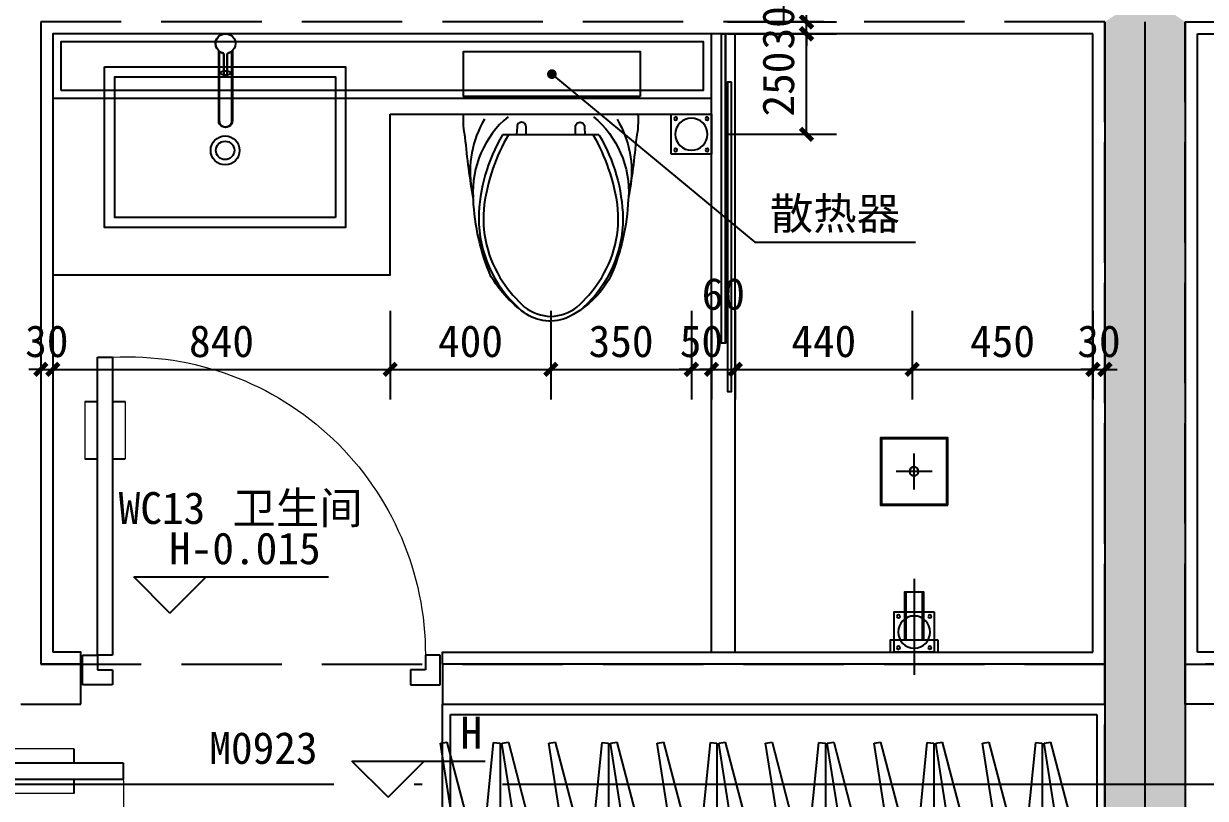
# Model space of a CAD drawing. Header units: millimetres. Extents: x -15 to 66915, y -15 to 18798.
# Drawn here: x 48048 to 50991, y 2688 to 4618 of the extents above; entities that cross this region are included whole.
import ezdxf
from ezdxf.xclip import XClip

# ---------------------------------------------------------------- set-up
doc = ezdxf.new("R2010")
doc.units = ezdxf.units.MM
doc.header["$LTSCALE"] = 1000
doc.header["$XCLIPFRAME"] = 2
for name, pattern in [('120-家具-标$0$DASH', [0.35, 0.25, -0.1]), ('3#-轴线$0$DOTE', [2.42, 2, -0.2, 0.02, -0.2]), ('DASH', [0.35, 0.25, -0.1])]:
    doc.linetypes.add(name, pattern=pattern)
doc.layers.get('Defpoints').update_dxf_attribs({"color": 4, "linetype": 'DASH'})
for name, color, linetype in [('120+120-墙体-连接$0$A-COLU-CONC-HATC', 204, 'Continuous'), ('120+120-墙体-连接$0$A-WALL-CONC', 9, 'Continuous'), ('120-WC-1.8x1.5+2.65x1.6$0$A-FLOR-SPCL', 225, 'Continuous'), ('120-WC-1.8x1.5+2.65x1.6$0$FF-FIXT', 31, 'Continuous'), ('120-WC-1.8x1.5+2.65x1.6$0$FF-洁具及配件', 31, 'Continuous'), ('120-墙体$0$120-墙体$0$A-DOOR', 51, 'Continuous'), ('120-墙体$0$120-墙体$0$A-WALL-BLOK', 131, 'Continuous'), ('120-家具-标$0$DS-HIGH CABINET', 30, 'Continuous'), ('120-家具-标$0$DS-HIGH CABINET--02', 35, 'Continuous'), ('3#-轴线$0$A-ANNO-DOTE', 10, '3#-轴线$0$DOTE'), ('3#~5#楼$0$A-ANNO-DIMS', 3, 'Continuous'), ('3#~5#楼$0$A-ANNO-ELEV', 3, 'Continuous'), ('3#~5#楼$0$A-ANNO-IDEN', 3, 'Continuous'), ('3#~5#楼$0$A-ANNO-TEXT', 3, 'Continuous')]:
    doc.layers.add(name, color=color, linetype=linetype)
doc.styles.add('3#~5#楼$0$_TCH_DIM', font='')
doc.styles.add('3#~5#楼$0$_TCH_DIM_T3', font='')
doc.styles.add('3#~5#楼$0$Standard', font='')
doc.styles.get('3#~5#楼$0$_TCH_DIM').set_extended_font_data('SimSun')
doc.styles.get('3#~5#楼$0$_TCH_DIM_T3').set_extended_font_data('SimSun')
doc.styles.get('3#~5#楼$0$Standard').set_extended_font_data('SimSun')
doc.dimstyles.new('3#~5#楼$0$_TCH_ARCH&&30', dxfattribs={"dimtxt": 79.303797, "dimasz": 30, "dimexe": 75, "dimexo": 90, "dimgap": 30, "dimtad": 1, "dimdec": 0, "dimzin": 0, "dimdsep": 46, "dimtxsty": '3#~5#楼$0$_TCH_DIM_T3', "dimblk": '3#~5#楼$0$_ArchTick', "dimcen": 0.09, "dimclrt": 7, "dimazin": 2, "dimtfac": 1, "dimtdec": 0, "dimtix": 1, "dimtmove": 2, "dimatfit": 3, "dimfxl": 100, "dimtolj": 1, "dimtzin": 0, "dimarcsym": 0})

# ---------------------------------------------------------------- blocks, each defined once
blk = doc.blocks.new('120-WC-1.8x1.5+2.65x1.6$0$A$C096A077C')
at = {"layer": '120-WC-1.8x1.5+2.65x1.6$0$A-FLOR-SPCL'}
blk.add_line((-182.2, 0), (56.6, 0), dxfattribs=at)
for points in [[(-366, -84), (-534, -84), (-534, 84), (-366, 84)], [(-368.8, -81.2), (-531.2, -81.2), (-531.2, 81.2), (-368.8, 81.2)], [(-30, -60), (-30, 60), (0, 60), (0, -60)], [(-30, -23), (-30, 23), (-150, 23), (-150, -23)], [(-150, 20), (-150, -20), (-30, -20), (-30, 20)]]:
    blk.add_lwpolyline(points, close=True, dxfattribs=at)
for points in [[(-450, -44.8), (-450, 44.8)], [(-405.2, 0), (-494.8, 0)]]:
    blk.add_lwpolyline(points, dxfattribs=at)
blk.add_circle((-450, 0), 11.2, dxfattribs=at)
blk = doc.blocks.new('120-WC-1.8x1.5+2.65x1.6$0$A$C569A68CE')
at = {"layer": '120-WC-1.8x1.5+2.65x1.6$0$A-FLOR-SPCL'}
for p, q in [((-17.2, -195.2), (-16.1, -195.2)), ((14, -195.2), (15.1, -195.2))]:
    blk.add_line(p, q, dxfattribs=at)
for points in [[(20.6, 14.3), (16.6, 19.5), (11.4, 23.5), (5.4, 25.9), (-1, 26.8), (-7.5, 25.9), (-13.5, 23.5), (-18.7, 19.5), (-22.7, 14.3), (-25.1, 8.3), (-26, 1.8), (-25.1, -4.6), (-22.7, -10.6), (-18.7, -15.8), (-13.5, -19.8), (-7.6, -22.2), (-6.7, -22.7), (-6, -23.2), (-5.4, -24), (-5, -24.8), (-5, -25.7), (-5, -76.2), (-4.9, -77.3), (-4.6, -78.2), (-3.9, -79), (-3, -79.7), (-2.1, -80), (-1, -80.2), (0, -80), (0.9, -79.7), (1.8, -79), (2.5, -78.2), (2.9, -77.3), (3, -76.2), (3, -25.7), (3, -24.8), (3.3, -24), (3.9, -23.2), (4.6, -22.7), (5.5, -22.2), (11.4, -19.8), (16.6, -15.8), (20.6, -10.6), (23.1, -4.6), (24, 1.8), (23.1, 8.3)], [(20.2, 14), (16.3, 19.1), (11.2, 23), (5.3, 25.4), (-1, 26.3), (-7.3, 25.4), (-13.2, 23), (-18.3, 19.1), (-22.2, 14), (-24.6, 8.1), (-25.5, 1.8), (-24.6, -4.5), (-22.2, -10.4), (-18.3, -15.5), (-13.2, -19.4), (-7.3, -21.8), (-6.4, -22.3), (-5.6, -22.9), (-4.9, -23.8), (-4.5, -24.7), (-4.5, -25.7), (-4.5, -76.2), (-4.4, -77.2), (-4.1, -78), (-3.5, -78.7), (-2.7, -79.3), (-1.9, -79.6), (-1, -79.7), (-0.1, -79.6), (0.7, -79.3), (1.5, -78.7), (2.1, -78), (2.4, -77.2), (2.5, -76.2), (2.5, -25.7), (2.5, -24.7), (2.9, -23.8), (3.6, -22.9), (4.4, -22.3), (5.3, -21.8), (11.2, -19.4), (16.3, -15.5), (20.2, -10.4), (22.6, -4.5), (23.5, 1.8), (22.6, 8.1)], [(16, -16.3), (15, -17.1), (15, -190.2), (14.4, -194.3), (12.8, -198.2), (10.3, -201.5), (7, -204), (3.1, -205.6), (-1, -206.2), (-5.2, -205.6), (-9, -204), (-12.3, -201.5), (-14.9, -198.2), (-16.5, -194.3), (-17, -190.2), (-17, -17.1), (-18, -16.3), (-18, -190.2), (-17.5, -194.6), (-15.8, -198.7), (-13.1, -202.2), (-9.5, -204.9), (-5.4, -206.6), (-1, -207.2), (3.4, -206.6), (7.5, -204.9), (11, -202.2), (13.7, -198.7), (15.4, -194.6), (16, -190.2)], [(15, -17.1), (11.4, -19.8), (5.5, -22.2), (4.6, -22.7), (3.9, -23.2), (3.3, -24), (3, -24.8), (3, -25.7), (3, -76.2), (2.8, -77.9), (1.8, -79), (0.5, -80), (-1.6, -80.2), (-3, -79.7), (-3.9, -79), (-4.9, -77.9), (-5, -76.2), (-5, -25.7), (-5, -24.8), (-5.4, -24), (-6, -23.2), (-6.7, -22.7), (-7.6, -22.2), (-13.5, -19.8), (-17, -17.1), (-17, -190.2), (-16.5, -194.3), (-14.9, -198.2), (-12.3, -201.5), (-9, -204), (-5.2, -205.6), (-1, -206.2), (3.1, -205.6), (7, -204), (10.3, -201.5), (12.8, -198.2), (14.4, -194.3), (15, -190.2)]]:
    blk.add_lwpolyline(points, close=True, dxfattribs=at)
blk.add_lwpolyline([(-13.5, -71.5), (-13.5, -71.3), (-13.5, -71.2), (-13.4, -71), (-13.4, -70.8), (-13.3, -70.6), (-13.2, -70.5), (-13.1, -70.3), (-12.9, -70.1), (-12.8, -70), (-12.6, -69.8), (-12.2, -69.5), (-11.7, -69.2), (-11.1, -68.9), (-10.5, -68.6), (-9.9, -68.3), (-9.2, -68.1), (-7.6, -67.7), (-5.8, -67.4), (-4, -67.2), (-2, -67), (-0.1, -67), (1.9, -67.2), (3.7, -67.4), (5.5, -67.7), (7.1, -68.1), (7.8, -68.3), (8.5, -68.6), (9.1, -68.9), (9.6, -69.2), (10.1, -69.5), (10.5, -69.8), (10.7, -70), (10.9, -70.1), (11, -70.3), (11.1, -70.5), (11.2, -70.6), (11.3, -70.8), (11.4, -71), (11.4, -71.2), (11.5, -71.3), (11.5, -71.5), (11.5, -71.7), (11.4, -71.9), (11.4, -72.1), (11.3, -72.2), (11.2, -72.4), (11.1, -72.6), (11, -72.7), (10.9, -72.9), (10.7, -73.1), (10.5, -73.2), (10.1, -73.6), (9.6, -73.9), (9.1, -74.2), (8.5, -74.4), (7.8, -74.7), (7.1, -74.9), (5.5, -75.4), (3.7, -75.7), (1.9, -75.9), (-0.1, -76), (-2, -76), (-4, -75.9), (-5.8, -75.7), (-7.6, -75.4), (-9.2, -74.9), (-9.9, -74.7), (-10.5, -74.4), (-11.1, -74.2), (-11.7, -73.9), (-12.2, -73.6), (-12.6, -73.2), (-12.8, -73.1), (-12.9, -72.9), (-13.1, -72.7), (-13.2, -72.6), (-13.3, -72.4), (-13.4, -72.2), (-13.4, -72.1), (-13.5, -71.9), (-13.5, -71.7), (-13.5, -71.5)], dxfattribs=at)
blk = doc.blocks.new('120-WC-1.8x1.5+2.65x1.6$0$A$C05716B03')
at = {"layer": '120-WC-1.8x1.5+2.65x1.6$0$A-FLOR-SPCL'}
for points in [[(-100, 400), (500, 400), (500, 0), (-100, 0)], [(475, 25), (-75, 25), (-75, 375), (475, 375)]]:
    blk.add_lwpolyline(points, close=True, dxfattribs=at)
for radius in [36, 23]:
    blk.add_circle((200, 192.2), radius, dxfattribs=at)
blk = doc.blocks.new('120-WC-1.8x1.5+2.65x1.6$0$A$C4A066A6E')
at = {"layer": '120-WC-1.8x1.5+2.65x1.6$0$FF-FIXT', "color": 8}
blk.add_blockref('120-WC-1.8x1.5+2.65x1.6$0$A$C569A68CE', (0, 456.5), dxfattribs=at)
at = {"layer": '120-WC-1.8x1.5+2.65x1.6$0$FF-洁具及配件', "color": 8, "ltscale": 0.01, "xscale": -1}
blk.add_blockref('120-WC-1.8x1.5+2.65x1.6$0$A$C05716B03', (200, 0), dxfattribs=at)
blk = doc.blocks.new('120-WC-1.8x1.5+2.65x1.6$0$A$C446C3F73')
at = {"layer": '120-WC-1.8x1.5+2.65x1.6$0$A-FLOR-SPCL'}
blk.add_lwpolyline([(-50, -50), (50, -50), (50, 50), (-50, 50)], close=True, dxfattribs=at)
for centre, radius in [((-39.1, 39.1), 4), ((0, 0), 40), ((39.1, 39.1), 4), ((-39.1, -39.1), 4), ((39.1, -39.1), 4)]:
    blk.add_circle(centre, radius, dxfattribs=at)
blk = doc.blocks.new('120-WC-1.8x1.5+2.65x1.6$0$dfghrtjrtuj6')
at = {"layer": '120-WC-1.8x1.5+2.65x1.6$0$A-FLOR-SPCL'}
for points in [[(-217, 0, 0.071142), (-213, -58.1, 0.019152), (-192.8, -212.4, 0.090609), (-149, -404.1, 0.163158), (-38.2, -508, 0.273043), (72.6, -489.5, 0.094885), (149, -404.1, 0.090609), (192.8, -212.4, 0.019152), (213, -58.1, 0.071142), (217, 0)], [(-165, -12.4, 0.180688), (-197.1, -185.5, -4.705295)], [(-106.5, -6.4, 0.237416), (-193.6, -207.9, -3.87225)], [(-61.3, -50.9), (-61.5, -31.5, 1.018669), (-84.1, -31.5), (-85.1, -51.1)], [(61.3, -50.9), (61.5, -31.5, -1.018669), (84.1, -31.5), (85.1, -51.1)], [(106.5, -6.4, -0.237416), (193.6, -207.9, 3.87225)], [(165, -12.4, -0.180688), (197.1, -185.5, 4.705295)], [(-119.9, -51.4, 0.129606), (-179.5, -259.3, 0.211204), (-80.1, -482.5, 2.252949)], [(105.7, -51.3, -0.095348), (165.9, -224.7, -0.180567), (119.8, -417.3, -0.059956), (65.2, -480.7, -0.149733), (0, -503.9, -0.149733), (-65.2, -480.7, -0.059956), (-119.9, -417.3, -0.180567), (-165.9, -224.7, -0.095348), (-105.7, -51.3, 0.095348)], [(119.9, -51.4, -0.129606), (179.5, -259.3, -0.211204), (80.1, -482.5, -2.252949)]]:
    blk.add_lwpolyline(points, format="xyb", dxfattribs=at)
blk.add_lwpolyline([(-119.9, -51.4), (119.9, -51.4)], dxfattribs=at)
blk = doc.blocks.new('120-WC-1.8x1.5+2.65x1.6$0$A$C375b1e90')
at = {"layer": '120-WC-1.8x1.5+2.65x1.6$0$A-FLOR-SPCL'}
for points in [[(0, -770), (-10, -770), (-10, 0)], [(0, -770), (0, 0)]]:
    blk.add_lwpolyline(points, dxfattribs=at)
blk.add_lwpolyline([(15.4, -120.4), (5.4, -120.4), (5.4, -890.4), (15.4, -890.4)], close=True, dxfattribs=at)
blk = doc.blocks.new('120-WC-1.8x1.5+2.65x1.6')
at = {"layer": '120-WC-1.8x1.5+2.65x1.6$0$A-FLOR-SPCL'}
for p, q in [((770, -1930), (-1820, -1930)), ((-1820, -1930), (-1820, -3470)), ((-180, -2130), (-180, -1930)), ((770, -3470), (770, -1930)), ((-980, -2130), (-180, -2130))]:
    blk.add_line(p, q, dxfattribs=at)
for points in [[(-980, -1930), (-1820, -1930), (-1820, -2530), (-980, -2530), (-980, -2130)], [(-180, -3470), (-180, -1930)], [(-120.5, -3470), (-120.5, -1930)], [(-1750, -3500), (-1750, -3470), (-1820, -3470)], [(-850, -3500), (-850, -3470), (770, -3470)]]:
    blk.add_lwpolyline(points, dxfattribs=at)
for points in [[(-1820, -2090), (-180, -2090), (-180, -1930), (-1820, -1930)], [(-155.2, -1930), (-145.2, -1930), (-145.2, -2700), (-155.2, -2700)], [(-1800, -2070), (-200, -2070), (-200, -1950), (-1800, -1950)], [(-357.3, -2086.4), (-797.7, -2086.4), (-797.7, -1974.1), (-357.3, -1974.1)]]:
    blk.add_lwpolyline(points, close=True, dxfattribs=at)
at = {"layer": 'Defpoints'}
for points in [[(-1850, -3500), (800, -3500), (800, -1900), (-1850, -1900)], [(800, -1900), (-1850, -1900), (-1850, -3500), (800, -3500)]]:
    blk.add_lwpolyline(points, close=True, dxfattribs=at)
at = {"layer": '120-WC-1.8x1.5+2.65x1.6$0$A-FLOR-SPCL', "xscale": -1}
for name, p in [('120-WC-1.8x1.5+2.65x1.6$0$A$C4A066A6E', (-1391, -2412.4)), ('120-WC-1.8x1.5+2.65x1.6$0$dfghrtjrtuj6', (-580, -2130))]:
    blk.add_blockref(name, p, dxfattribs=at)
at = {"layer": '120-WC-1.8x1.5+2.65x1.6$0$A-FLOR-SPCL'}
blk.add_blockref('120-WC-1.8x1.5+2.65x1.6$0$A$C375b1e90', (-145.2, -1930), dxfattribs=at)
at = {"layer": '120-WC-1.8x1.5+2.65x1.6$0$A-FLOR-SPCL', "xscale": -1}
for name, p, rotation in [('120-WC-1.8x1.5+2.65x1.6$0$A$C446C3F73', (-230, -2180), 270), ('120-WC-1.8x1.5+2.65x1.6$0$A$C096A077C', (324.7, -3470), 90), ('120-WC-1.8x1.5+2.65x1.6$0$A$C446C3F73', (324.8, -3420), 90)]:
    blk.add_blockref(name, p, dxfattribs=dict(at, rotation=rotation))
blk = doc.blocks.new('120-墙体$0$120-墙体$0$$DorLib2D$00000009')
for p, q in [((0.4129, 0.9053), (0.4129, 0.0807)), ((0.4541, 0.9053), (0.4129, 0.9053)), ((0.4541, 0.0807), (0.4541, 0.9053)), ((0.4129, 0.7822), (0.378, 0.7822)), ((0.489, 0.7822), (0.4541, 0.7822)), ((0.4129, 0.6235), (0.378, 0.6235)), ((0.489, 0.6235), (0.4541, 0.6235)), ((-0.4941, 0.0807), (-0.4529, 0.0807)), ((-0.4941, -0.0018), (-0.4941, 0.0807)), ((-0.4529, 0.0807), (-0.4529, 0.0395)), ((0.4129, 0.0807), (0.4541, 0.0807)), ((0.4953, 0.0807), (0.4541, 0.0807)), ((0.4541, 0.0807), (0.4541, 0.0395)), ((0.4953, -0.0018), (0.4953, 0.0807)), ((-0.4529, 0.0395), (-0.4117, 0.0395)), ((-0.4117, 0.0395), (-0.4117, -0.0018)), ((0.4541, 0.0395), (0.4129, 0.0395)), ((0.4129, 0.0395), (0.4129, -0.0018)), ((-0.4941, -0.0018), (-0.4941, -0.0018)), ((-0.4117, -0.0018), (-0.4941, -0.0018)), ((0.4129, -0.0018), (0.4953, -0.0018)), ((0.4953, -0.0018), (0.4953, -0.0018))]:
    blk.add_line(p, q)
at = {"lineweight": 13}
for p, q in [((0.378, 0.7822), (0.378, 0.6235)), ((0.489, 0.7822), (0.489, 0.6235))]:
    blk.add_line(p, q, dxfattribs=at)
blk.add_arc((0.3716, 0.0817), 0.8246, 87.134, 180.0717, dxfattribs=at)
blk = doc.blocks.new('120-墙体')
at = {"layer": '120-墙体$0$120-墙体$0$A-WALL-BLOK'}
for p, q in [((-1950, -5200), (-1950, -6800)), ((-1850, -6800), (-1950, -6800)), ((-1850, -6900), (-1850, -6800)), ((700, -6800), (-950, -6800)), ((-950, -6800), (-950, -6900)), ((700, -6900), (700, -6800)), ((-2000, -6900), (-1850, -6900)), ((-950, -6900), (700, -6900))]:
    blk.add_line(p, q, dxfattribs=at)
at = {"layer": 'Defpoints'}
blk.add_lwpolyline([(700, -4900), (700, -11200)], dxfattribs=at)
blk.add_blockref('120-WC-1.8x1.5+2.65x1.6', (-100, -3300))
at = {"layer": '120-墙体$0$120-墙体$0$A-DOOR'}
for p, xscale, yscale, zscale, rotation in [((-1400, -6850), 900, -900, 100, 180), ((-2650, -7500), 1000, -1000, 200, 90)]:
    blk.add_blockref('120-墙体$0$120-墙体$0$$DorLib2D$00000009', p, dxfattribs=dict(at, xscale=xscale, yscale=yscale, zscale=zscale, rotation=rotation))
blk = doc.blocks.new('120+120-墙体-连接')
at = {"layer": '120+120-墙体-连接$0$A-COLU-CONC-HATC'}
blk.add_hatch(color=256, dxfattribs=at).paths.add_polyline_path([(0, -33.3), (-100, -100), (-100, -5900), (0, -5966.7), (100, -5900), (100, -100)])
at = {"layer": '120+120-墙体-连接$0$A-WALL-CONC'}
for p, q in [((-100, -100), (-100, -5900)), ((100, -100), (100, -5900))]:
    blk.add_line(p, q, dxfattribs=at)
blk = doc.blocks.new('3#-轴线')
at = {"layer": '3#-轴线$0$A-ANNO-DOTE'}
for points in [[(20900, -16100), (20900, 5500)], [(-3000, -5100), (45757.3, -5100)], [(-3000, -7100), (45757.3, -7100)]]:
    blk.add_lwpolyline(points, dxfattribs=at)
blk = doc.blocks.new('*U377')
at = {"layer": '120-家具-标$0$DS-HIGH CABINET', "ltscale": 20}
blk.add_lwpolyline([(0, 0), (0, -600), (1650, -600), (1650, 0)], close=True, dxfattribs=at)
at = {"layer": '120-家具-标$0$DS-HIGH CABINET--02', "linetype": '120-家具-标$0$DASH', "ltscale": 300}
for points in [[(20, -25), (20, -580), (1630, -580), (1630, -25)], [(35, -282.5), (20, -282.5), (20, -317.5), (35, -317.5)], [(1615, -287.5), (35, -287.5), (35, -312.5), (1615, -312.5)], [(1630, -282.5), (1615, -282.5), (1615, -317.5), (1630, -317.5)]]:
    blk.add_lwpolyline(points, close=True, dxfattribs=at)
for points in [[(135.6, -93.9), (36.9, -472.2), (57, -477.4), (119.8, -300), (151.6, -96.5), (135.6, -93.9)], [(156.2, -96.6), (156.2, -487.5), (176.9, -487.5), (192.9, -300), (172.4, -95), (156.2, -96.6)], [(289, -93.9), (190.4, -472.2), (210.4, -477.4), (273.2, -300), (305, -96.5), (289, -93.9)], [(405.6, -93.9), (306.9, -472.2), (327, -477.4), (389.8, -300), (421.6, -96.5), (405.6, -93.9)], [(426.2, -96.6), (426.2, -487.5), (446.9, -487.5), (462.9, -300), (442.4, -95), (426.2, -96.6)], [(559, -93.9), (460.4, -472.2), (480.4, -477.4), (543.2, -300), (575, -96.5), (559, -93.9)], [(675.6, -93.9), (576.9, -472.2), (597, -477.4), (659.8, -300), (691.6, -96.5), (675.6, -93.9)], [(696.2, -96.6), (696.2, -487.5), (716.9, -487.5), (732.9, -300), (712.4, -95), (696.2, -96.6)], [(829, -93.9), (730.4, -472.2), (750.4, -477.4), (813.2, -300), (845, -96.5), (829, -93.9)], [(945.6, -93.9), (846.9, -472.2), (867, -477.4), (929.8, -300), (961.6, -96.5), (945.6, -93.9)], [(966.2, -96.6), (966.2, -487.5), (986.9, -487.5), (1002.9, -300), (982.4, -95), (966.2, -96.6)], [(1099, -93.9), (1000.4, -472.2), (1020.4, -477.4), (1083.2, -300), (1115, -96.5), (1099, -93.9)], [(1215.6, -93.9), (1116.9, -472.2), (1137, -477.4), (1199.8, -300), (1231.6, -96.5), (1215.6, -93.9)], [(1236.2, -96.6), (1236.2, -487.5), (1256.9, -487.5), (1272.9, -300), (1252.4, -95), (1236.2, -96.6)], [(1369, -93.9), (1270.4, -472.2), (1290.4, -477.4), (1353.2, -300), (1385, -96.5), (1369, -93.9)], [(1485.6, -93.9), (1386.9, -472.2), (1407, -477.4), (1469.8, -300), (1501.6, -96.5), (1485.6, -93.9)], [(1506.2, -96.6), (1506.2, -487.5), (1526.9, -487.5), (1542.9, -300), (1522.4, -95), (1506.2, -96.6)], [(1639, -93.9), (1540.4, -472.2), (1560.4, -477.4), (1623.2, -300), (1655, -96.5), (1639, -93.9)]]:
    blk.add_lwpolyline(points, dxfattribs=at)
blk = doc.blocks.new('120-家具-标')
at = {"layer": 'Defpoints'}
blk.add_lwpolyline([(0, 0), (-7700, 0), (-7700, -3000), (-6750, -3000), (-6750, -4800), (-8250, -4800), (-8250, -7100), (-9450, -7100), (-9450, -10900), (800, -10900), (800, -5100), (0, -5100)], close=True, dxfattribs=at)
at = {"ltscale": 400, "xscale": -1}
blk.add_blockref('*U377', (800, -6800), dxfattribs=at)
blk = doc.blocks.new('3#~5#楼$0$bghtrb')
blk.add_blockref('120-墙体', (-1600, 0))
at = {"xscale": -1}
blk.add_blockref('120-家具-标', (100, -100), dxfattribs=at)
for name, p in [('3#-轴线', (-21700, 0)), ('120+120-墙体-连接', (-800, -5100))]:
    blk.add_blockref(name, p)
blk.add_blockref('120-墙体', (0, 0), dxfattribs=at)
blk = doc.blocks.new('3#~5#楼$0$_ArchTick')
at = {"color": 0, "linetype": 'ByBlock', "const_width": 0.4}
blk.add_lwpolyline([(-0.5, -0.5), (0.5, 0.5)], dxfattribs=at)
blk = doc.blocks.new('*D1222')
at = {"layer": '3#~5#楼$0$A-ANNO-DIMS', "color": 0, "lineweight": -2, "transparency": 16777216}
for p, q in [((48091.1, 3902.2), (48091.1, 3681.5)), ((48121.1, 3902.2), (48121.1, 3681.5)), ((48091.1, 3756.5), (48061.1, 3756.5)), ((48091.1, 3756.5), (48121.1, 3756.5)), ((48121.1, 3756.5), (48151.1, 3756.5))]:
    blk.add_line(p, q, dxfattribs=at)
at = {"layer": 'Defpoints', "color": 0, "transparency": 16777216}
for p in [(48091.1, 3992.2), (48121.1, 3992.2), (48121.1, 3756.5)]:
    blk.add_point(p, dxfattribs=at)
at = {"layer": '3#~5#楼$0$A-ANNO-DIMS', "color": 0, "lineweight": -2, "transparency": 16777216, "xscale": 30, "yscale": 30, "zscale": 30}
blk.add_blockref('3#~5#楼$0$_ArchTick', (48091.1, 3756.5), dxfattribs=at)
at = {"layer": '3#~5#楼$0$A-ANNO-DIMS', "color": 0, "lineweight": -2, "transparency": 16777216, "xscale": 30, "yscale": 30, "zscale": 30, "rotation": 180}
blk.add_blockref('3#~5#楼$0$_ArchTick', (48121.1, 3756.5), dxfattribs=at)
at = {"layer": '3#~5#楼$0$A-ANNO-DIMS', "color": 7, "transparency": 16777216, "insert": (48106.1, 3826.2), "char_height": 79.3, "attachment_point": 5, "style": '3#~5#楼$0$_TCH_DIM_T3'}
blk.add_mtext('\\A1;30', dxfattribs=at)
blk = doc.blocks.new('*D1223')
at = {"layer": '3#~5#楼$0$A-ANNO-DIMS', "color": 0, "lineweight": -2, "transparency": 16777216}
for p, q in [((48121.1, 3902.2), (48121.1, 3681.5)), ((48961.1, 3902.2), (48961.1, 3681.5)), ((48121.1, 3756.5), (48961.1, 3756.5))]:
    blk.add_line(p, q, dxfattribs=at)
at = {"layer": 'Defpoints', "color": 0, "transparency": 16777216}
for p in [(48121.1, 3992.2), (48961.1, 3992.2), (48961.1, 3756.5)]:
    blk.add_point(p, dxfattribs=at)
at = {"layer": '3#~5#楼$0$A-ANNO-DIMS', "color": 0, "lineweight": -2, "transparency": 16777216, "xscale": 30, "yscale": 30, "zscale": 30, "rotation": 180}
blk.add_blockref('3#~5#楼$0$_ArchTick', (48121.1, 3756.5), dxfattribs=at)
at = {"layer": '3#~5#楼$0$A-ANNO-DIMS', "color": 0, "lineweight": -2, "transparency": 16777216, "xscale": 30, "yscale": 30, "zscale": 30}
blk.add_blockref('3#~5#楼$0$_ArchTick', (48961.1, 3756.5), dxfattribs=at)
at = {"layer": '3#~5#楼$0$A-ANNO-DIMS', "color": 7, "transparency": 16777216, "insert": (48541.1, 3826.2), "char_height": 79.3, "attachment_point": 5, "style": '3#~5#楼$0$_TCH_DIM_T3'}
blk.add_mtext('\\A1;840', dxfattribs=at)
blk = doc.blocks.new('*D1224')
at = {"layer": '3#~5#楼$0$A-ANNO-DIMS', "color": 0, "lineweight": -2, "transparency": 16777216}
for p, q in [((48961.1, 3902.2), (48961.1, 3681.5)), ((49361.1, 3902.2), (49361.1, 3681.5)), ((48961.1, 3756.5), (49361.1, 3756.5))]:
    blk.add_line(p, q, dxfattribs=at)
at = {"layer": 'Defpoints', "color": 0, "transparency": 16777216}
for p in [(48961.1, 3992.2), (49361.1, 3992.2), (49361.1, 3756.5)]:
    blk.add_point(p, dxfattribs=at)
at = {"layer": '3#~5#楼$0$A-ANNO-DIMS', "color": 0, "lineweight": -2, "transparency": 16777216, "xscale": 30, "yscale": 30, "zscale": 30, "rotation": 180}
blk.add_blockref('3#~5#楼$0$_ArchTick', (48961.1, 3756.5), dxfattribs=at)
at = {"layer": '3#~5#楼$0$A-ANNO-DIMS', "color": 0, "lineweight": -2, "transparency": 16777216, "xscale": 30, "yscale": 30, "zscale": 30}
blk.add_blockref('3#~5#楼$0$_ArchTick', (49361.1, 3756.5), dxfattribs=at)
at = {"layer": '3#~5#楼$0$A-ANNO-DIMS', "color": 7, "transparency": 16777216, "insert": (49161.1, 3826.2), "char_height": 79.3, "attachment_point": 5, "style": '3#~5#楼$0$_TCH_DIM_T3'}
blk.add_mtext('\\A1;400', dxfattribs=at)
blk = doc.blocks.new('*D1225')
at = {"layer": '3#~5#楼$0$A-ANNO-DIMS', "color": 0, "lineweight": -2, "transparency": 16777216}
for p, q in [((49361.1, 3902.2), (49361.1, 3681.5)), ((49711.1, 3902.2), (49711.1, 3681.5)), ((49361.1, 3756.5), (49711.1, 3756.5))]:
    blk.add_line(p, q, dxfattribs=at)
at = {"layer": 'Defpoints', "color": 0, "transparency": 16777216}
for p in [(49361.1, 3992.2), (49711.1, 3992.2), (49711.1, 3756.5)]:
    blk.add_point(p, dxfattribs=at)
at = {"layer": '3#~5#楼$0$A-ANNO-DIMS', "color": 0, "lineweight": -2, "transparency": 16777216, "xscale": 30, "yscale": 30, "zscale": 30, "rotation": 180}
blk.add_blockref('3#~5#楼$0$_ArchTick', (49361.1, 3756.5), dxfattribs=at)
at = {"layer": '3#~5#楼$0$A-ANNO-DIMS', "color": 0, "lineweight": -2, "transparency": 16777216, "xscale": 30, "yscale": 30, "zscale": 30}
blk.add_blockref('3#~5#楼$0$_ArchTick', (49711.1, 3756.5), dxfattribs=at)
at = {"layer": '3#~5#楼$0$A-ANNO-DIMS', "color": 7, "transparency": 16777216, "insert": (49536.1, 3826.2), "char_height": 79.3, "attachment_point": 5, "style": '3#~5#楼$0$_TCH_DIM_T3'}
blk.add_mtext('\\A1;350', dxfattribs=at)
blk = doc.blocks.new('*D1226')
at = {"layer": '3#~5#楼$0$A-ANNO-DIMS', "color": 0, "lineweight": -2, "transparency": 16777216}
for p, q in [((49711.1, 3902.2), (49711.1, 3681.5)), ((49761.1, 3902.2), (49761.1, 3681.5)), ((49711.1, 3756.5), (49681.1, 3756.5)), ((49711.1, 3756.5), (49761.1, 3756.5)), ((49761.1, 3756.5), (49791.1, 3756.5))]:
    blk.add_line(p, q, dxfattribs=at)
at = {"layer": 'Defpoints', "color": 0, "transparency": 16777216}
for p in [(49711.1, 3992.2), (49761.1, 3992.2), (49761.1, 3756.5)]:
    blk.add_point(p, dxfattribs=at)
at = {"layer": '3#~5#楼$0$A-ANNO-DIMS', "color": 0, "lineweight": -2, "transparency": 16777216, "xscale": 30, "yscale": 30, "zscale": 30}
blk.add_blockref('3#~5#楼$0$_ArchTick', (49711.1, 3756.5), dxfattribs=at)
at = {"layer": '3#~5#楼$0$A-ANNO-DIMS', "color": 0, "lineweight": -2, "transparency": 16777216, "xscale": 30, "yscale": 30, "zscale": 30, "rotation": 180}
blk.add_blockref('3#~5#楼$0$_ArchTick', (49761.1, 3756.5), dxfattribs=at)
at = {"layer": '3#~5#楼$0$A-ANNO-DIMS', "color": 7, "transparency": 16777216, "insert": (49736.1, 3826.2), "char_height": 79.3, "attachment_point": 5, "style": '3#~5#楼$0$_TCH_DIM_T3'}
blk.add_mtext('\\A1;50', dxfattribs=at)
blk = doc.blocks.new('*D1227')
at = {"layer": '3#~5#楼$0$A-ANNO-DIMS', "color": 0, "lineweight": -2, "transparency": 16777216}
for p, q in [((49761.1, 3902.2), (49761.1, 3681.5)), ((49820.6, 3902.2), (49820.6, 3681.5)), ((49761.1, 3756.5), (49731.1, 3756.5)), ((49761.1, 3756.5), (49820.6, 3756.5)), ((49820.6, 3756.5), (49850.6, 3756.5))]:
    blk.add_line(p, q, dxfattribs=at)
at = {"layer": 'Defpoints', "color": 0, "transparency": 16777216}
for p in [(49761.1, 3992.2), (49820.6, 3992.2), (49820.6, 3756.5)]:
    blk.add_point(p, dxfattribs=at)
at = {"layer": '3#~5#楼$0$A-ANNO-DIMS', "color": 0, "lineweight": -2, "transparency": 16777216, "xscale": 30, "yscale": 30, "zscale": 30}
blk.add_blockref('3#~5#楼$0$_ArchTick', (49761.1, 3756.5), dxfattribs=at)
at = {"layer": '3#~5#楼$0$A-ANNO-DIMS', "color": 0, "lineweight": -2, "transparency": 16777216, "xscale": 30, "yscale": 30, "zscale": 30, "rotation": 180}
blk.add_blockref('3#~5#楼$0$_ArchTick', (49820.6, 3756.5), dxfattribs=at)
at = {"layer": '3#~5#楼$0$A-ANNO-DIMS', "color": 7, "transparency": 16777216, "insert": (49790.8, 3944), "char_height": 79.3, "attachment_point": 5, "style": '3#~5#楼$0$_TCH_DIM_T3'}
blk.add_mtext('\\A1;60', dxfattribs=at)
blk = doc.blocks.new('*D1228')
at = {"layer": '3#~5#楼$0$A-ANNO-DIMS', "color": 0, "lineweight": -2, "transparency": 16777216}
for p, q in [((49820.6, 3902.2), (49820.6, 3681.5)), ((50260.8, 3902.2), (50260.8, 3681.5)), ((49820.6, 3756.5), (50260.8, 3756.5))]:
    blk.add_line(p, q, dxfattribs=at)
at = {"layer": 'Defpoints', "color": 0, "transparency": 16777216}
for p in [(49820.6, 3992.2), (50260.8, 3992.2), (50260.8, 3756.5)]:
    blk.add_point(p, dxfattribs=at)
at = {"layer": '3#~5#楼$0$A-ANNO-DIMS', "color": 0, "lineweight": -2, "transparency": 16777216, "xscale": 30, "yscale": 30, "zscale": 30, "rotation": 180}
blk.add_blockref('3#~5#楼$0$_ArchTick', (49820.6, 3756.5), dxfattribs=at)
at = {"layer": '3#~5#楼$0$A-ANNO-DIMS', "color": 0, "lineweight": -2, "transparency": 16777216, "xscale": 30, "yscale": 30, "zscale": 30}
blk.add_blockref('3#~5#楼$0$_ArchTick', (50260.8, 3756.5), dxfattribs=at)
at = {"layer": '3#~5#楼$0$A-ANNO-DIMS', "color": 7, "transparency": 16777216, "insert": (50040.7, 3826.2), "char_height": 79.3, "attachment_point": 5, "style": '3#~5#楼$0$_TCH_DIM_T3'}
blk.add_mtext('\\A1;440', dxfattribs=at)
blk = doc.blocks.new('*D1229')
at = {"layer": '3#~5#楼$0$A-ANNO-DIMS', "color": 0, "lineweight": -2, "transparency": 16777216}
for p, q in [((50260.8, 3902.2), (50260.8, 3681.5)), ((50711.1, 3902.2), (50711.1, 3681.5)), ((50260.8, 3756.5), (50711.1, 3756.5))]:
    blk.add_line(p, q, dxfattribs=at)
at = {"layer": 'Defpoints', "color": 0, "transparency": 16777216}
for p in [(50260.8, 3992.2), (50711.1, 3992.2), (50711.1, 3756.5)]:
    blk.add_point(p, dxfattribs=at)
at = {"layer": '3#~5#楼$0$A-ANNO-DIMS', "color": 0, "lineweight": -2, "transparency": 16777216, "xscale": 30, "yscale": 30, "zscale": 30, "rotation": 180}
blk.add_blockref('3#~5#楼$0$_ArchTick', (50260.8, 3756.5), dxfattribs=at)
at = {"layer": '3#~5#楼$0$A-ANNO-DIMS', "color": 0, "lineweight": -2, "transparency": 16777216, "xscale": 30, "yscale": 30, "zscale": 30}
blk.add_blockref('3#~5#楼$0$_ArchTick', (50711.1, 3756.5), dxfattribs=at)
at = {"layer": '3#~5#楼$0$A-ANNO-DIMS', "color": 7, "transparency": 16777216, "insert": (50486, 3826.2), "char_height": 79.3, "attachment_point": 5, "style": '3#~5#楼$0$_TCH_DIM_T3'}
blk.add_mtext('\\A1;450', dxfattribs=at)
blk = doc.blocks.new('*D1230')
at = {"layer": '3#~5#楼$0$A-ANNO-DIMS', "color": 0, "lineweight": -2, "transparency": 16777216}
for p, q in [((50711.1, 3902.2), (50711.1, 3681.5)), ((50741.1, 3902.2), (50741.1, 3681.5)), ((50711.1, 3756.5), (50681.1, 3756.5)), ((50711.1, 3756.5), (50741.1, 3756.5)), ((50741.1, 3756.5), (50771.1, 3756.5))]:
    blk.add_line(p, q, dxfattribs=at)
at = {"layer": 'Defpoints', "color": 0, "transparency": 16777216}
for p in [(50711.1, 3992.2), (50741.1, 3992.2), (50741.1, 3756.5)]:
    blk.add_point(p, dxfattribs=at)
at = {"layer": '3#~5#楼$0$A-ANNO-DIMS', "color": 0, "lineweight": -2, "transparency": 16777216, "xscale": 30, "yscale": 30, "zscale": 30}
blk.add_blockref('3#~5#楼$0$_ArchTick', (50711.1, 3756.5), dxfattribs=at)
at = {"layer": '3#~5#楼$0$A-ANNO-DIMS', "color": 0, "lineweight": -2, "transparency": 16777216, "xscale": 30, "yscale": 30, "zscale": 30, "rotation": 180}
blk.add_blockref('3#~5#楼$0$_ArchTick', (50741.1, 3756.5), dxfattribs=at)
at = {"layer": '3#~5#楼$0$A-ANNO-DIMS', "color": 7, "transparency": 16777216, "insert": (50726.1, 3826.2), "char_height": 79.3, "attachment_point": 5, "style": '3#~5#楼$0$_TCH_DIM_T3'}
blk.add_mtext('\\A1;30', dxfattribs=at)
blk = doc.blocks.new('*D1231')
at = {"layer": '3#~5#楼$0$A-ANNO-DIMS', "color": 0, "lineweight": -2, "transparency": 16777216}
for p, q in [((49801.1, 4592.2), (50072.8, 4592.2)), ((49997.8, 4342.2), (49997.8, 4592.2)), ((49801.1, 4342.2), (50072.8, 4342.2))]:
    blk.add_line(p, q, dxfattribs=at)
at = {"layer": 'Defpoints', "color": 0, "transparency": 16777216}
for p in [(49711.1, 4592.2), (49997.8, 4592.2), (49711.1, 4342.2)]:
    blk.add_point(p, dxfattribs=at)
at = {"layer": '3#~5#楼$0$A-ANNO-DIMS', "color": 0, "lineweight": -2, "transparency": 16777216, "xscale": 30, "yscale": 30, "zscale": 30}
for p, rotation in [((49997.8, 4592.2), 90), ((49997.8, 4342.2), 270)]:
    blk.add_blockref('3#~5#楼$0$_ArchTick', p, dxfattribs=dict(at, rotation=rotation))
at = {"layer": '3#~5#楼$0$A-ANNO-DIMS', "color": 7, "transparency": 16777216, "insert": (49928.1, 4467.2), "char_height": 79.3, "attachment_point": 5, "rotation": 90, "style": '3#~5#楼$0$_TCH_DIM_T3'}
blk.add_mtext('\\A1;250', dxfattribs=at)
blk = doc.blocks.new('*D1232')
at = {"layer": '3#~5#楼$0$A-ANNO-DIMS', "color": 0, "lineweight": -2, "transparency": 16777216}
for p, q in [((49997.8, 4622.2), (49997.8, 4652.2)), ((49801.1, 4622.2), (50072.8, 4622.2)), ((49997.8, 4592.2), (49997.8, 4622.2)), ((49801.1, 4592.2), (50072.8, 4592.2)), ((49997.8, 4592.2), (49997.8, 4562.2))]:
    blk.add_line(p, q, dxfattribs=at)
at = {"layer": 'Defpoints', "color": 0, "transparency": 16777216}
for p in [(49711.1, 4622.2), (49997.8, 4622.2), (49711.1, 4592.2)]:
    blk.add_point(p, dxfattribs=at)
at = {"layer": '3#~5#楼$0$A-ANNO-DIMS', "color": 0, "lineweight": -2, "transparency": 16777216, "xscale": 30, "yscale": 30, "zscale": 30}
for p, rotation in [((49997.8, 4622.2), 270), ((49997.8, 4592.2), 90)]:
    blk.add_blockref('3#~5#楼$0$_ArchTick', p, dxfattribs=dict(at, rotation=rotation))
at = {"layer": '3#~5#楼$0$A-ANNO-DIMS', "color": 7, "transparency": 16777216, "insert": (49928.1, 4607.2), "char_height": 79.3, "attachment_point": 5, "rotation": 90, "style": '3#~5#楼$0$_TCH_DIM_T3'}
blk.add_mtext('\\A1;30', dxfattribs=at)
blk = doc.blocks.new('3#~5#楼')
ref = blk.add_blockref('3#~5#楼$0$bghtrb', (50041.1, 9822.2), dxfattribs=dict(xscale=-1))
XClip(ref).set_block_clipping_path([(-1200, -7200), (3050, -2800)])
ref = blk.add_blockref('3#~5#楼$0$bghtrb', (60530.3, 9622.2), dxfattribs=dict(xscale=-1))
XClip(ref).set_block_clipping_path([(16250, -7000), (20600, -2800)])
at = {"layer": '3#~5#楼$0$A-ANNO-ELEV', "color": 6}
for p, q in [((48412.5, 3149.6), (48322.5, 3239.6)), ((48322.5, 3239.6), (48807.4, 3239.6)), ((48412.5, 3149.6), (48502.5, 3239.6)), ((48955.9, 2690.6), (48865.9, 2780.6)), ((48865.9, 2780.6), (49198, 2780.6)), ((48955.9, 2690.6), (49045.9, 2780.6))]:
    blk.add_line(p, q, dxfattribs=at)
at = {"layer": '3#~5#楼$0$A-ANNO-IDEN'}
for p, q in [((49363.6, 4492), (49869.2, 4073.6)), ((49363.6, 4492), (49869.2, 4073.6)), ((49869.2, 4073.6), (50269.3, 4073.6))]:
    blk.add_line(p, q, dxfattribs=at)
at = {"layer": '3#~5#楼$0$A-ANNO-IDEN', "const_width": 12}
blk.add_lwpolyline([(49359, 4495.8, 1), (49368.3, 4488.1, 1)], format="xyb", close=True, dxfattribs=at)
blk.add_lwpolyline([(49359, 4495.8, 1), (49368.3, 4488.1, 1)], format="xyb", close=True, dxfattribs=at)
at = {"layer": '3#~5#楼$0$A-ANNO-TEXT', "color": 7, "style": '3#~5#楼$0$_TCH_DIM'}
for s, p in [('散热器', (49906.4, 4105.1)), ('H-0.015', (48410.3, 3271.1)), ('H', (49136.3, 2812.1))]:
    blk.add_text(s, height=79.3, dxfattribs=at).set_placement(p)
at = {"layer": '3#~5#楼$0$A-ANNO-TEXT', "color": 2, "style": '3#~5#楼$0$Standard'}
for s, p in [('WC13', (48284.9, 3371.5)), ('卫生间', (48568.4, 3371.5))]:
    blk.add_text(s, height=79.3, dxfattribs=at).set_placement(p)
at = {"layer": '3#~5#楼$0$A-ANNO-TEXT', "color": 3, "style": '3#~5#楼$0$Standard'}
blk.add_text('M0923', height=79.3, dxfattribs=at).set_placement((48510.7, 2773.9, 0))
at = {"layer": '3#~5#楼$0$A-ANNO-DIMS'}
for p1, p2, distance, picture, middle in [((49711.1, 4592.2), (49711.1, 4622.2), -286.7, '*D1232', (49928.1, 4607.2)), ((49711.1, 4342.2), (49711.1, 4592.2), -286.7, '*D1231', (49928.1, 4467.2)), ((48091.1, 3992.2), (48121.1, 3992.2), -235.7, '*D1222', (48106.1, 3826.2)), ((48121.1, 3992.2), (48961.1, 3992.2), -235.7, '*D1223', (48541.1, 3826.2)), ((48961.1, 3992.2), (49361.1, 3992.2), -235.7, '*D1224', (49161.1, 3826.2)), ((49361.1, 3992.2), (49711.1, 3992.2), -235.7, '*D1225', (49536.1, 3826.2)), ((49711.1, 3992.2), (49761.1, 3992.2), -235.7, '*D1226', (49736.1, 3826.2)), ((49820.6, 3992.2), (50260.8, 3992.2), -235.7, '*D1228', (50040.7, 3826.2)), ((50260.8, 3992.2), (50711.1, 3992.2), -235.7, '*D1229', (50486, 3826.2)), ((50711.1, 3992.2), (50741.1, 3992.2), -235.7, '*D1230', (50726.1, 3826.2))]:
    dim = blk.add_aligned_dim(p1=p1, p2=p2, distance=distance, dimstyle='3#~5#楼$0$_TCH_ARCH&&30', dxfattribs=at)
    dim.commit()
    dim.dimension.update_dxf_attribs({"geometry": picture, "text_midpoint": middle})
dim = blk.add_linear_dim(base=(49820.5978, 3756.5311), p1=(49761.0891, 3992.2299), p2=(49820.5978, 3992.2299), angle=0, dimstyle='3#~5#楼$0$_TCH_ARCH&&30', dxfattribs=at)
dim.commit()
dim.dimension.update_dxf_attribs({"geometry": '*D1227', "text_midpoint": (49790.8434, 3944.0311), "dimtype": 161})

msp = doc.modelspace()

# ---------------------------------------------------------------- block references
msp.add_blockref('3#~5#楼', (0, 0))

doc.saveas('drawing.dxf')
